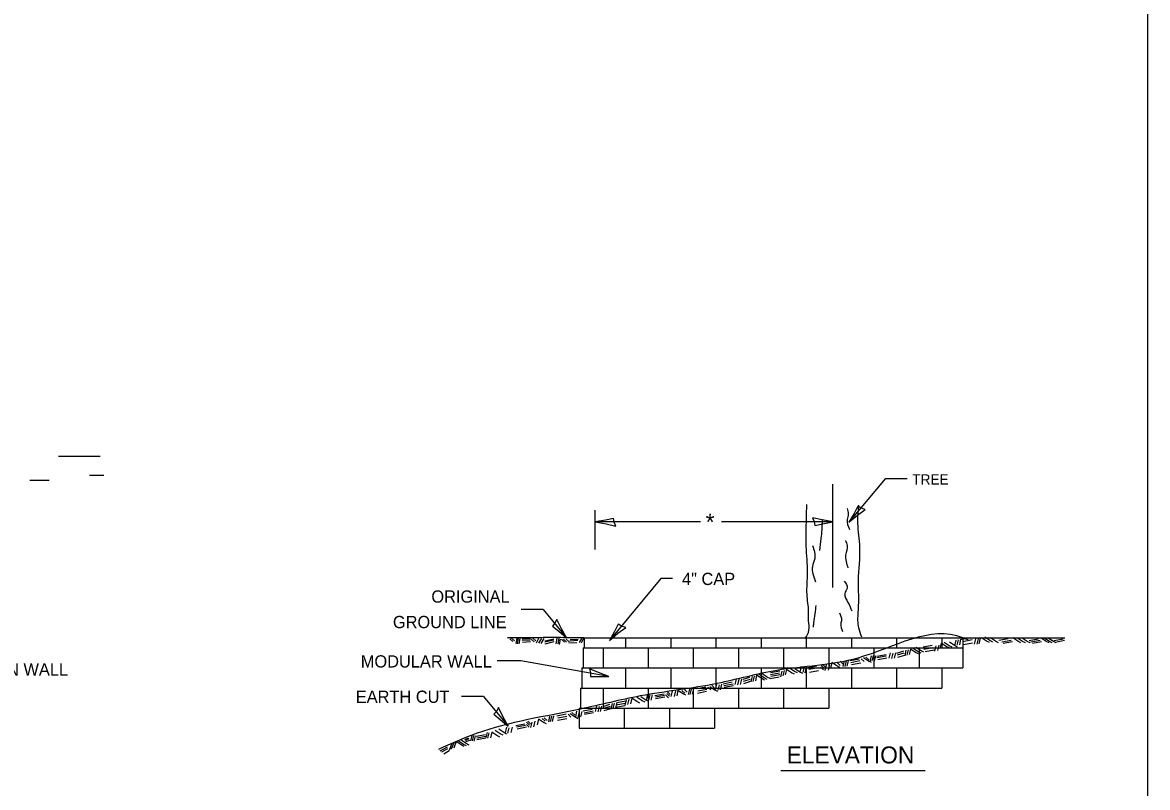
# Model space of a CAD drawing. Extents: x 2040619 to 2057619, y 1636030 to 1638453.
# Drawn here: x 2046842 to 2047394, y 1636844 to 1637219 of the extents above; entities that cross this region are included whole.
import ezdxf

# ---------------------------------------------------------------- set-up
doc = ezdxf.new("R2010")
doc.units = 0
for name, color, linetype in [('Design_PR_Roadway Dimensions', 7, 'Continuous'), ('Design_PR_Roadway Notes', 7, 'Continuous'), ('Landscaping_Elements', 7, 'Continuous'), ('Level 23', 7, 'Continuous'), ('Sheets_50 Reference Boundary', 7, 'Continuous'), ('Sheets_General Details', 7, 'Continuous'), ('XSC_Exist Ground', 7, 'Continuous')]:
    doc.layers.add(name, color=color, linetype=linetype)

msp = doc.modelspace()

# ---------------------------------------------------------------- linework, layer by layer
at = {"layer": 'Design_PR_Roadway Dimensions'}
for p, q in [((2047265.19, 1636995.65), (2047247.44, 1636974.28)), ((2047276.07, 1636995.65), (2047265.19, 1636995.65)), ((2047239.59, 1636942.41), (2047239.59, 1636992.99)), ((2047123.15, 1636961.02), (2047123.15, 1636980.3)), ((2047174.7, 1636974.46), (2047123.15, 1636974.46)), ((2047239.59, 1636974.46), (2047184.96, 1636974.46)), ((2047155.26, 1636946.81), (2047130.03, 1636916.44)), ((2047160.93, 1636946.81), (2047155.26, 1636946.81)), ((2047097.61, 1636931.49), (2047086.73, 1636931.49)), ((2047097.61, 1636931.49), (2047109.08, 1636917.68)), ((2047068.42, 1636888.91), (2047057.54, 1636888.91)), ((2047068.42, 1636888.91), (2047080.44, 1636874.44))]:
    msp.add_line(p, q, dxfattribs=at)
at = {"layer": 'Design_PR_Roadway Notes'}
msp.add_line((2047214.16, 1636852.61), (2047284.9, 1636852.61), dxfattribs=at)
at = {"layer": 'Landscaping_Elements'}
for p, q in [((2047117.75, 1636917.68), (2047117.75, 1636912.76)), ((2047117.75, 1636917.68), (2047303.36, 1636917.68)), ((2047137.99, 1636917.68), (2047137.99, 1636912.76)), ((2047160.12, 1636917.68), (2047160.12, 1636912.76)), ((2047182.26, 1636917.68), (2047182.26, 1636912.76)), ((2047204.39, 1636917.68), (2047204.39, 1636912.76)), ((2047226.52, 1636917.68), (2047226.52, 1636912.76)), ((2047248.65, 1636917.68), (2047248.65, 1636912.76)), ((2047270.78, 1636917.68), (2047270.78, 1636912.76)), ((2047292.92, 1636917.68), (2047292.92, 1636912.76)), ((2047303.36, 1636917.68), (2047303.36, 1636902.92)), ((2047117.12, 1636912.76), (2047303.36, 1636912.76)), ((2047117.12, 1636912.76), (2047117.12, 1636902.92)), ((2047126.93, 1636912.76), (2047126.93, 1636902.92)), ((2047149.06, 1636912.76), (2047149.06, 1636902.92)), ((2047171.19, 1636912.76), (2047171.19, 1636902.92)), ((2047193.33, 1636912.76), (2047193.33, 1636902.92)), ((2047215.46, 1636912.76), (2047215.46, 1636902.92)), ((2047237.59, 1636912.76), (2047237.59, 1636902.92)), ((2047259.72, 1636912.76), (2047259.72, 1636902.92)), ((2047281.85, 1636912.76), (2047281.85, 1636902.92)), ((2047116.49, 1636902.92), (2047303.36, 1636902.92)), ((2047116.49, 1636902.92), (2047116.49, 1636893.09)), ((2047137.99, 1636902.92), (2047137.99, 1636893.09)), ((2047160.12, 1636902.92), (2047160.12, 1636893.09)), ((2047182.26, 1636902.92), (2047182.26, 1636893.09)), ((2047204.39, 1636902.92), (2047204.39, 1636893.09)), ((2047226.52, 1636902.92), (2047226.52, 1636893.09)), ((2047248.65, 1636902.92), (2047248.65, 1636893.09)), ((2047270.78, 1636902.92), (2047270.78, 1636893.09)), ((2047292.92, 1636902.92), (2047292.92, 1636893.09)), ((2047115.86, 1636893.09), (2047115.86, 1636883.25)), ((2047115.86, 1636893.09), (2047292.92, 1636893.09)), ((2047126.93, 1636893.09), (2047126.93, 1636883.25)), ((2047149.06, 1636893.09), (2047149.06, 1636883.25)), ((2047171.19, 1636893.09), (2047171.19, 1636883.25)), ((2047193.33, 1636893.09), (2047193.33, 1636883.25)), ((2047215.46, 1636893.09), (2047215.46, 1636883.25)), ((2047237.59, 1636893.09), (2047237.59, 1636883.25)), ((2047115.24, 1636883.25), (2047237.59, 1636883.25)), ((2047115.24, 1636883.25), (2047115.24, 1636873.42)), ((2047137.37, 1636883.25), (2047137.37, 1636873.42)), ((2047159.5, 1636883.25), (2047159.5, 1636873.42)), ((2047181.63, 1636883.25), (2047181.63, 1636873.42)), ((2047115.24, 1636873.42), (2047181.63, 1636873.42))]:
    msp.add_line(p, q, dxfattribs=at)
for points in [[(2047226.05, 1636917.31), (2047227.84, 1636921.35), (2047227.68, 1636926.04), (2047227.68, 1636930.42), (2047226.92, 1636938.98), (2047227.21, 1636949.65), (2047226.5, 1636962.6), (2047226.64, 1636976.12), (2047226.78, 1636982.96)], [(2047246.58, 1636981.13), (2047247.12, 1636978.37), (2047246.58, 1636975.68), (2047247.66, 1636970.84)], [(2047253.81, 1636918.05), (2047252.27, 1636922.51), (2047252.04, 1636930.19), (2047252.26, 1636934.85), (2047252.11, 1636945.67), (2047252.83, 1636962.18), (2047251.83, 1636973.7), (2047252.26, 1636982.67)], [(2047233.21, 1636960.54), (2047233.91, 1636966.31), (2047234.52, 1636975.29)], [(2047229.6, 1636962.85), (2047230.68, 1636956.47), (2047229.6, 1636952.71), (2047231.14, 1636945.18)], [(2047245.74, 1636965.31), (2047246.58, 1636963), (2047245.82, 1636958.24), (2047246.97, 1636951.94)], [(2047245.2, 1636945.48), (2047246.58, 1636942.25), (2047245.43, 1636939.34), (2047246.97, 1636935.03), (2047248.81, 1636930.88)], [(2047230.14, 1636922.82), (2047230.22, 1636924.97), (2047230.91, 1636929.5), (2047231.37, 1636933.57)], [(2047242.82, 1636929.88), (2047243.82, 1636926.5), (2047243.43, 1636924.43), (2047244.28, 1636920.82)]]:
    msp.add_spline(points, degree=3, dxfattribs=at)
at = {"layer": 'Level 23'}
for p, q in [((2047086.66, 1636906.46), (2047075.09, 1636906.46)), ((2047129.81, 1636898.74), (2047086.66, 1636906.46))]:
    msp.add_line(p, q, dxfattribs=at)
for points in [[(2047255.44, 1636980.63), (2047253.44, 1636981.23), (2047251.83, 1636982.17), (2047249.97, 1636978.68), (2047247.44, 1636974.28), (2047251.6, 1636977.76)], [(2047133.15, 1636972.37), (2047132.33, 1636974.29), (2047132.02, 1636976.13), (2047128.15, 1636975.33), (2047123.15, 1636974.46), (2047128.48, 1636973.49)], [(2047229.59, 1636976.55), (2047230.41, 1636974.63), (2047230.72, 1636972.79), (2047234.59, 1636973.6), (2047239.59, 1636974.46), (2047234.26, 1636975.43)], [(2047104.3, 1636926.71), (2047103.34, 1636924.85), (2047102.12, 1636923.43), (2047105.22, 1636920.97), (2047109.08, 1636917.68), (2047106.41, 1636922.4)], [(2047138.03, 1636922.79), (2047136.03, 1636923.39), (2047134.42, 1636924.33), (2047132.56, 1636920.84), (2047130.03, 1636916.44), (2047134.19, 1636919.92)], [(2047120.34, 1636902.56), (2047120.8, 1636900.53), (2047120.79, 1636898.66), (2047124.74, 1636898.77), (2047129.81, 1636898.74), (2047124.73, 1636900.64)], [(2047075.66, 1636883.46), (2047074.71, 1636881.61), (2047073.49, 1636880.19), (2047076.58, 1636877.73), (2047080.44, 1636874.44), (2047077.78, 1636879.16)]]:
    msp.add_lwpolyline(points, close=True, dxfattribs=at)
at = {"layer": 'Sheets_50 Reference Boundary'}
msp.add_lwpolyline([(2045818.79, 1637536.71), (2047393.79, 1637536.71), (2047393.79, 1636536.72), (2045818.79, 1636536.72)], close=True, dxfattribs=at)
at = {"layer": 'Sheets_General Details'}
msp.add_lwpolyline([(2045818.79, 1637536.72), (2047393.79, 1637536.72), (2047393.79, 1636486.72), (2045818.79, 1636486.72)], close=True, dxfattribs=at)
at = {"layer": 'XSC_Exist Ground'}
for p, q in [((2046860.06, 1637006.62), (2046880.53, 1637006.62)), ((2046845.92, 1636994.95), (2046855.55, 1636994.95)), ((2046875.28, 1636997.42), (2046882.3, 1636997.42)), ((2047081.29, 1636917.12), (2047082.75, 1636915.81)), ((2047082.12, 1636917.57), (2047083.58, 1636916.26)), ((2047087.27, 1636916.45), (2047091.25, 1636916.71)), ((2047087.35, 1636917.12), (2047091.32, 1636917.39)), ((2047091.74, 1636917.04), (2047093.2, 1636915.74)), ((2047092.5, 1636917.49), (2047093.96, 1636916.19)), ((2047095.52, 1636917.61), (2047094.11, 1636915.13)), ((2047096.73, 1636917.54), (2047095.31, 1636915.06)), ((2047097.93, 1636917.31), (2047096.51, 1636914.83)), ((2047098.45, 1636916.24), (2047102.9, 1636917.24)), ((2047106.51, 1636916.94), (2047107.97, 1636915.63)), ((2047107.57, 1636916.94), (2047109.03, 1636915.63)), ((2047108.92, 1636917.09), (2047110.38, 1636915.78)), ((2047110.78, 1636916.78), (2047114.76, 1636917.04)), ((2047116.65, 1636917.84), (2047115.24, 1636915.36)), ((2047117.56, 1636917.61), (2047116.14, 1636915.13)), ((2047302.63, 1636916.98), (2047307.12, 1636917.82)), ((2047303.36, 1636917.68), (2047353.32, 1636917.68)), ((2047303.36, 1636915.95), (2047307.85, 1636916.8)), ((2047320.93, 1636916.49), (2047325.42, 1636917.33)), ((2047335.79, 1636916.29), (2047340.28, 1636917.13)), ((2047347.97, 1636916.36), (2047352.46, 1636917.2)), ((2047087.42, 1636915.62), (2047091.4, 1636915.89)), ((2047098.45, 1636915.64), (2047102.9, 1636916.64)), ((2047098.6, 1636914.81), (2047103.06, 1636915.81)), ((2047110.18, 1636915.17), (2047114.15, 1636915.44)), ((2047110.64, 1636916.22), (2047114.62, 1636916.49)), ((2047283.82, 1636913.26), (2047288.31, 1636914.1)), ((2047284.17, 1636912.17), (2047288.65, 1636913.01)), ((2047284.74, 1636910.99), (2047289.23, 1636911.84)), ((2047303.54, 1636914.34), (2047308.03, 1636915.18)), ((2047322.4, 1636915.76), (2047326.89, 1636916.6)), ((2047323.08, 1636915.01), (2047327.57, 1636915.85)), ((2047336.69, 1636915.76), (2047341.18, 1636916.6)), ((2047337.37, 1636915.08), (2047341.86, 1636915.92)), ((2047348.65, 1636915.61), (2047353.14, 1636916.45)), ((2047243.17, 1636906.18), (2047244.58, 1636904.82)), ((2047247.99, 1636906.51), (2047252.47, 1636907.35)), ((2047248.34, 1636905.65), (2047252.83, 1636906.5)), ((2047253.44, 1636907.44), (2047254.85, 1636906.08)), ((2047255.77, 1636908.2), (2047257.19, 1636906.84)), ((2047261.19, 1636908.05), (2047265.68, 1636908.89)), ((2047261.21, 1636908.74), (2047265.7, 1636909.58)), ((2047261.62, 1636907.11), (2047266.1, 1636907.95)), ((2047209, 1636899.72), (2047213.49, 1636900.57)), ((2047209.03, 1636900.65), (2047213.52, 1636901.49)), ((2047227.26, 1636903.16), (2047231.75, 1636904)), ((2047227.85, 1636902.29), (2047232.34, 1636903.14)), ((2047228.11, 1636900.83), (2047232.59, 1636901.67)), ((2047233.58, 1636903.33), (2047234.99, 1636901.97)), ((2047233.91, 1636904.08), (2047235.33, 1636902.73)), ((2047234.4, 1636904.83), (2047235.81, 1636903.48)), ((2047241.69, 1636905.54), (2047243.1, 1636904.18)), ((2047248.76, 1636904.56), (2047253.25, 1636905.4)), ((2047185.74, 1636895.2), (2047190.23, 1636896.04)), ((2047186.17, 1636894.26), (2047190.66, 1636895.1)), ((2047208.78, 1636897.73), (2047213.27, 1636898.58)), ((2047209.12, 1636898.87), (2047213.61, 1636899.72)), ((2047152.4, 1636889.44), (2047156.89, 1636890.28)), ((2047152.65, 1636888.7), (2047157.14, 1636889.54)), ((2047157.6, 1636889.68), (2047159.02, 1636888.32)), ((2047158.13, 1636890.47), (2047159.54, 1636889.11)), ((2047158.46, 1636891.23), (2047159.88, 1636889.87)), ((2047165.6, 1636891.86), (2047167.01, 1636890.5)), ((2047166.84, 1636892.36), (2047168.25, 1636891)), ((2047172.89, 1636892.8), (2047177.38, 1636893.64)), ((2047173.21, 1636890.63), (2047177.69, 1636891.48)), ((2047173.32, 1636891.71), (2047177.8, 1636892.55)), ((2047178.34, 1636893.49), (2047179.75, 1636892.14)), ((2047180.22, 1636894.43), (2047181.63, 1636893.07)), ((2047186.37, 1636893.48), (2047190.86, 1636894.32)), ((2047133.14, 1636883.73), (2047137.63, 1636884.57)), ((2047133.33, 1636884.88), (2047137.82, 1636885.72)), ((2047133.68, 1636886.02), (2047138.16, 1636886.86)), ((2047152.66, 1636887.97), (2047157.15, 1636888.81)), ((2047097.14, 1636878.17), (2047098.55, 1636876.81)), ((2047098.11, 1636878.52), (2047099.53, 1636877.16)), ((2047104.35, 1636879.52), (2047108.84, 1636880.36)), ((2047104.66, 1636877.35), (2047109.15, 1636878.19)), ((2047104.78, 1636878.42), (2047109.26, 1636879.27)), ((2047109.8, 1636880.21), (2047111.21, 1636878.85)), ((2047111.68, 1636881.14), (2047113.09, 1636879.79)), ((2047117.2, 1636881.91), (2047121.69, 1636882.76)), ((2047117.63, 1636880.97), (2047122.12, 1636881.82)), ((2047117.83, 1636880.2), (2047122.32, 1636881.04)), ((2047084.12, 1636874.69), (2047088.61, 1636875.53)), ((2047084.48, 1636873.98), (2047088.97, 1636874.82)), ((2047084.87, 1636873.16), (2047089.36, 1636874)), ((2047089.39, 1636875.21), (2047090.8, 1636873.85)), ((2047089.5, 1636876.28), (2047090.91, 1636874.93)), ((2047090.02, 1636876.84), (2047091.43, 1636875.48)), ((2047059.13, 1636867.87), (2047061.04, 1636868.65)), ((2047059.46, 1636867.51), (2047061.38, 1636868.29)), ((2047059.71, 1636866.81), (2047061.62, 1636867.59)), ((2047064.79, 1636869.52), (2047069.28, 1636870.36)), ((2047065.04, 1636867.82), (2047069.53, 1636868.66)), ((2047065.07, 1636868.66), (2047069.56, 1636869.51)), ((2047047.1, 1636862.33), (2047050.74, 1636864.32)), ((2047047.92, 1636861.73), (2047050.86, 1636863.43)), ((2047048.93, 1636860.84), (2047051.44, 1636862.41)), ((2047052.67, 1636865.59), (2047051.44, 1636862.41)), ((2047053.73, 1636866.25), (2047052.5, 1636863.06)), ((2047054.98, 1636866.82), (2047053.75, 1636863.63))]:
    msp.add_line(p, q, dxfattribs=at)
for points in [[(2047084.72, 1636917.52), (2047084.18, 1636914.83)], [(2047085.39, 1636917.37), (2047084.86, 1636914.68)], [(2047086.22, 1636917.37), (2047085.68, 1636914.68)], [(2047104.26, 1636917.47), (2047103.72, 1636914.78)], [(2047105.24, 1636917.47), (2047104.7, 1636914.78)], [(2047105.91, 1636917.09), (2047105.38, 1636914.4)], [(2047300.97, 1636916.73), (2047300.34, 1636914.05)], [(2047302.21, 1636916.99), (2047301.57, 1636914.32)], [(2047309.48, 1636917.24), (2047308.84, 1636914.57)], [(2047310.83, 1636917.24), (2047310.2, 1636914.57)], [(2047311.8, 1636917.47), (2047311.18, 1636914.8)], [(2047316.29, 1636915.4), (2047314.85, 1636916.09), (2047312.37, 1636917.72)], [(2047318.02, 1636915.62), (2047316.58, 1636916.32), (2047314.1, 1636917.94)], [(2047320.73, 1636915.3), (2047319.3, 1636916), (2047316.81, 1636917.62)], [(2047331.71, 1636915.3), (2047330.28, 1636916), (2047327.8, 1636917.62)], [(2047333.97, 1636915.23), (2047332.53, 1636915.92), (2047330.05, 1636917.55)], [(2047336.3, 1636915.15), (2047334.86, 1636915.85), (2047332.38, 1636917.47)], [(2047345.62, 1636915.25), (2047344.18, 1636915.94), (2047341.7, 1636917.57)], [(2047347.12, 1636915.17), (2047345.68, 1636915.87), (2047343.2, 1636917.49)], [(2047349.08, 1636915.25), (2047347.64, 1636915.94), (2047345.16, 1636917.57)], [(2047270.98, 1636910.2), (2047274.32, 1636911.24)], [(2047275.42, 1636911.59), (2047274.79, 1636908.92)], [(2047276.42, 1636911.78), (2047275.79, 1636909.12)], [(2047277.67, 1636912.16), (2047277.03, 1636909.49)], [(2047281.58, 1636909.83), (2047280.14, 1636910.53), (2047277.67, 1636912.16)], [(2047282.83, 1636910.18), (2047281.39, 1636910.87), (2047278.91, 1636912.5)], [(2047284.23, 1636910.59), (2047282.79, 1636911.29), (2047280.3, 1636912.91)], [(2047289.99, 1636913.81), (2047289.36, 1636911.14)], [(2047291.54, 1636914.14), (2047290.9, 1636911.47)], [(2047292.65, 1636915.1), (2047292.02, 1636912.43)], [(2047296.57, 1636912.78), (2047295.13, 1636913.48), (2047292.65, 1636915.1)], [(2047298.04, 1636913.11), (2047296.6, 1636913.81), (2047294.12, 1636915.43)], [(2047300.69, 1636913.17), (2047299.25, 1636913.87), (2047296.77, 1636915.49)], [(2047299.88, 1636916.53), (2047299.25, 1636913.87)], [(2047245.09, 1636906.37), (2047244.46, 1636903.7)], [(2047246.02, 1636906.34), (2047245.39, 1636903.67)], [(2047247.1, 1636906.46), (2047246.47, 1636903.79)], [(2047258.45, 1636905.57), (2047257.01, 1636906.26), (2047254.53, 1636907.89)], [(2047258.33, 1636908.8), (2047257.7, 1636906.13)], [(2047259.34, 1636909), (2047258.71, 1636906.33)], [(2047260.41, 1636908.88), (2047259.78, 1636906.22)], [(2047267.69, 1636910.32), (2047267.05, 1636907.65)], [(2047268.99, 1636910.2), (2047268.36, 1636907.53)], [(2047270.22, 1636910.31), (2047269.59, 1636907.64)], [(2047271.26, 1636909.27), (2047274.6, 1636910.31)], [(2047271.45, 1636908.19), (2047274.79, 1636909.23)], [(2047214.52, 1636901.3), (2047213.89, 1636898.63)], [(2047215.76, 1636901.72), (2047215.13, 1636899.05)], [(2047216.86, 1636902.22), (2047216.23, 1636899.55)], [(2047220.78, 1636899.9), (2047219.34, 1636900.59), (2047216.86, 1636902.22)], [(2047222.18, 1636900.54), (2047220.74, 1636901.24), (2047218.26, 1636902.86)], [(2047224.86, 1636900.22), (2047223.42, 1636900.91), (2047220.94, 1636902.54)], [(2047224.05, 1636903.58), (2047223.42, 1636900.91)], [(2047225.51, 1636903.45), (2047224.88, 1636900.78)], [(2047226.5, 1636903.27), (2047225.87, 1636900.6)], [(2047236.31, 1636904.38), (2047235.68, 1636901.71)], [(2047237.92, 1636904.48), (2047237.29, 1636901.81)], [(2047239.07, 1636905.51), (2047238.44, 1636902.84)], [(2047242.99, 1636903.19), (2047241.55, 1636903.88), (2047239.07, 1636905.51)], [(2047182.54, 1636894.99), (2047181.91, 1636892.32)], [(2047183.8, 1636894.65), (2047183.17, 1636891.98)], [(2047185.04, 1636894.91), (2047184.41, 1636892.24)], [(2047192.24, 1636897.46), (2047191.61, 1636894.79)], [(2047193.54, 1636897.34), (2047192.91, 1636894.67)], [(2047194.77, 1636897.45), (2047194.14, 1636894.78)], [(2047195.54, 1636897.35), (2047198.88, 1636898.39)], [(2047195.81, 1636896.42), (2047199.15, 1636897.46)], [(2047196, 1636895.33), (2047199.35, 1636896.37)], [(2047199.97, 1636898.73), (2047199.34, 1636896.06)], [(2047200.98, 1636898.93), (2047200.35, 1636896.26)], [(2047202.22, 1636899.3), (2047201.59, 1636896.63)], [(2047206.14, 1636896.98), (2047204.7, 1636897.68), (2047202.22, 1636899.3)], [(2047207.38, 1636897.32), (2047205.94, 1636898.02), (2047203.46, 1636899.64)], [(2047208.78, 1636897.73), (2047207.34, 1636898.43), (2047204.86, 1636900.05)], [(2047148.69, 1636889.84), (2047148.06, 1636887.17)], [(2047149.84, 1636889.8), (2047149.21, 1636887.13)], [(2047151.07, 1636889.76), (2047150.44, 1636887.09)], [(2047160.86, 1636891.53), (2047160.23, 1636888.86)], [(2047162.48, 1636891.62), (2047161.84, 1636888.95)], [(2047163.67, 1636891.88), (2047163.04, 1636889.21)], [(2047167.59, 1636889.56), (2047166.15, 1636890.26), (2047163.67, 1636891.88)], [(2047169.31, 1636892.53), (2047168.68, 1636889.86)], [(2047170.15, 1636892.58), (2047169.52, 1636889.91)], [(2047171.24, 1636892.69), (2047170.6, 1636890.02)], [(2047183.23, 1636891.33), (2047181.79, 1636892.03), (2047179.31, 1636893.65)], [(2047123.7, 1636884.18), (2047123.07, 1636881.51)], [(2047125, 1636884.06), (2047124.37, 1636881.39)], [(2047126.24, 1636884.17), (2047125.6, 1636881.5)], [(2047126.99, 1636884.07), (2047130.34, 1636885.1)], [(2047127.27, 1636883.14), (2047130.61, 1636884.17)], [(2047131.43, 1636885.45), (2047130.8, 1636882.78)], [(2047132.44, 1636885.65), (2047131.81, 1636882.98)], [(2047133.68, 1636886.02), (2047133.05, 1636883.35)], [(2047138.26, 1636887.24), (2047137.63, 1636884.57)], [(2047139.54, 1636887.62), (2047138.91, 1636884.95)], [(2047141.09, 1636888.03), (2047140.46, 1636885.36)], [(2047145.01, 1636885.71), (2047143.57, 1636886.4), (2047141.09, 1636888.03)], [(2047147.56, 1636886.16), (2047146.13, 1636886.85), (2047143.65, 1636888.48)], [(2047149.34, 1636886.48), (2047147.9, 1636887.17), (2047145.43, 1636888.8)], [(2047100.77, 1636879.24), (2047100.14, 1636876.58)], [(2047101.61, 1636879.29), (2047100.98, 1636876.62)], [(2047102.69, 1636879.41), (2047102.06, 1636876.74)], [(2047114.69, 1636878.05), (2047113.25, 1636878.74), (2047110.77, 1636880.37)], [(2047114, 1636881.7), (2047113.37, 1636879.04)], [(2047115.26, 1636881.36), (2047114.63, 1636878.69)], [(2047116.5, 1636881.63), (2047115.87, 1636878.96)], [(2047127.46, 1636882.05), (2047130.8, 1636883.09)], [(2047079.71, 1636870.54), (2047078.27, 1636871.24), (2047075.79, 1636872.87)], [(2047079.68, 1636873.96), (2047079.04, 1636871.29)], [(2047080.74, 1636873.61), (2047080.11, 1636870.94)], [(2047082.37, 1636873.94), (2047081.74, 1636871.27)], [(2047091.96, 1636876.39), (2047091.34, 1636873.72)], [(2047093.55, 1636876.76), (2047092.92, 1636874.09)], [(2047095.24, 1636877.77), (2047094.61, 1636875.1)], [(2047099.16, 1636875.45), (2047097.72, 1636876.15), (2047095.24, 1636877.77)], [(2047059.95, 1636864.73), (2047058.51, 1636865.43), (2047056.03, 1636867.05)], [(2047061.3, 1636865.15), (2047059.86, 1636865.84), (2047057.39, 1636867.47)], [(2047062.62, 1636869.79), (2047061.99, 1636867.12)], [(2047063.43, 1636869.87), (2047062.8, 1636867.2)], [(2047064.19, 1636869.73), (2047063.56, 1636867.06)], [(2047070.16, 1636871.33), (2047069.53, 1636868.66)], [(2047070.96, 1636871.11), (2047070.33, 1636868.44)], [(2047072.36, 1636871.37), (2047071.73, 1636868.7)], [(2047076.28, 1636869.05), (2047074.84, 1636869.74), (2047072.36, 1636871.37)], [(2047077.92, 1636869.91), (2047076.48, 1636870.61), (2047074, 1636872.23)], [(2047058.9, 1636864.5), (2047057.46, 1636865.2), (2047054.98, 1636866.82)]]:
    msp.add_lwpolyline(points, dxfattribs=at)
for points in [[(2047306.08, 1636916.46), (2047303.36, 1636917.68), (2047251.87, 1636907.77), (2047212.14, 1636901.71), (2047182.82, 1636895.29), (2047145.17, 1636889.17), (2047115.86, 1636882.75), (2047064.72, 1636870.75), (2047046.3, 1636863.01)], [(2047117.75, 1636917.68), (2047110.69, 1636917.65), (2047104.82, 1636917.8), (2047090.39, 1636917.65), (2047080.16, 1636917.68)]]:
    msp.add_spline(points, degree=3, dxfattribs=at)

# ---------------------------------------------------------------- texts
at = {"layer": 'Design_PR_Roadway Notes'}
for s, height, p in [('TREE', 5, (2047278.51, 1636992.78)), ('* ', 8.333, (2047177.25, 1636970.24)), ('4" CAP', 6, (2047165.65, 1636943.55)), ('ORIGINAL', 6, (2047042.8, 1636934.91)), ('GROUND LINE', 6, (2047023.95, 1636922.41)), ('MODULAR WALL', 6, (2047008.21, 1636903.13)), ('DO NOT DISTURB EARTH WITHIN WALL', 6, (2046711.83, 1636899.2)), ('EARTH CUT', 6, (2047005.75, 1636885.8)), ('ELEVATION', 8.333, (2047216.94, 1636856.12))]:
    msp.add_text(s, height=height, dxfattribs=at).set_placement(p)

doc.saveas('drawing.dxf')
